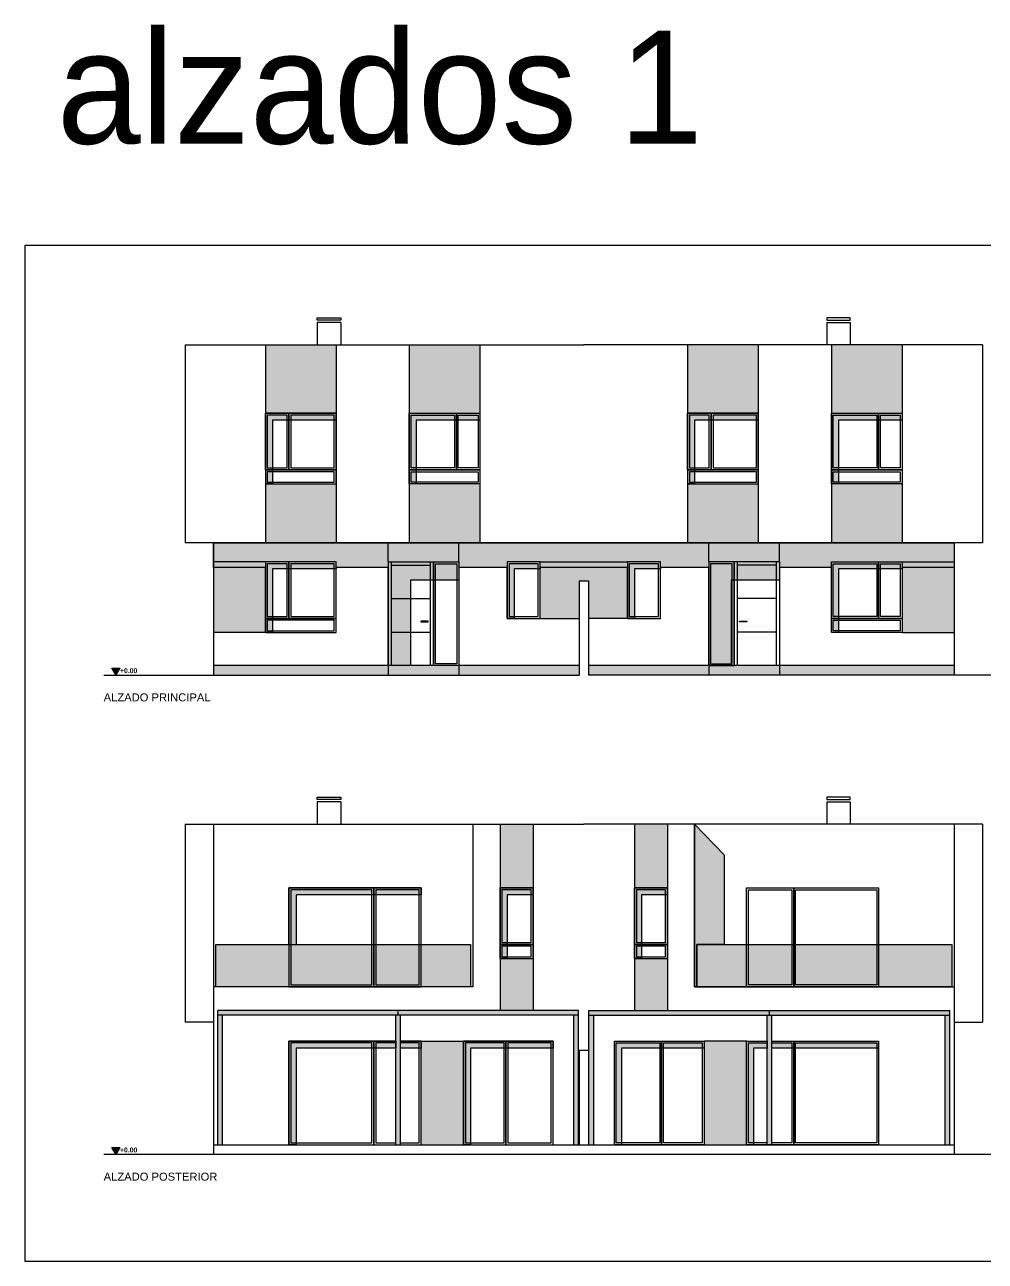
# Model space of a CAD drawing. Header units: millimetres. Extents: x 441156 to 441653, y 4514887 to 4515266.
# Drawn here: x 441501.57 to 441521.94, y 4515196.28 to 4515222.49 of the extents above; entities that cross this region are included whole.
import ezdxf

# ---------------------------------------------------------------- set-up
doc = ezdxf.new("R2010")
doc.units = ezdxf.units.MM
doc.linetypes.add('CONTINUA', pattern=[0])
doc.linetypes.add('RAYITAS', pattern=[0.375, 0.25, -0.125])
for name, color, linetype in [('01_alzado', 5, 'CONTINUA'), ('01_ladrillo', 13, 'Continuous'), ('01_proyeccion', 36, 'RAYITAS'), ('01_seccion', 7, 'CONTINUA'), ('01_sombras', 251, 'Continuous'), ('01_texto cartela', 5, 'Continuous'), ('01_textos', 7, 'Continuous'), ('SOMBRAS2', 250, 'Continuous')]:
    doc.layers.add(name, color=color, linetype=linetype)
doc.layers.add('01_cartela', color=6, linetype='Continuous', plot=False)
doc.styles.add('Century Gothic_6', font='', dxfattribs={"height": 11})
doc.styles.add('Estilo1', font='swissel.ttf')
doc.styles.add('NIEVES3', font='swisseb.ttf')
doc.styles.get('Century Gothic_6').set_extended_font_data('Century Gothic')

msp = doc.modelspace()

# ---------------------------------------------------------------- hatches: boundary and pattern name
at = {"layer": '01_ladrillo', "true_color": 0x7c8692}
h = msp.add_hatch(color=252, dxfattribs=at)
h.dxf.hatch_style = 1
h.paths.add_polyline_path([(441508.175, 4515215.706), (441506.675, 4515215.706), (441506.675, 4515214.256), (441508.175, 4515214.256)])
h = msp.add_hatch(color=252, dxfattribs=at)
h.dxf.hatch_style = 1
h.paths.add_polyline_path([(441511.225, 4515215.706), (441509.725, 4515215.706), (441509.725, 4515214.256), (441511.225, 4515214.256)])
h = msp.add_hatch(color=252, dxfattribs=at)
h.dxf.hatch_style = 1
h.paths.add_polyline_path([(441515.625, 4515215.706), (441517.125, 4515215.706), (441517.125, 4515214.256), (441515.625, 4515214.256)])
h = msp.add_hatch(color=252, dxfattribs=at)
h.dxf.hatch_style = 1
h.paths.add_polyline_path([(441518.675, 4515215.706), (441520.175, 4515215.706), (441520.175, 4515214.256), (441518.675, 4515214.256)])
h = msp.add_hatch(color=252, dxfattribs=at)
h.dxf.hatch_style = 1
h.paths.add_polyline_path([(441508.175, 4515212.756), (441506.675, 4515212.756), (441506.675, 4515211.506), (441508.175, 4515211.506)])
h = msp.add_hatch(color=252, dxfattribs=at)
h.dxf.hatch_style = 1
h.paths.add_polyline_path([(441511.225, 4515212.756), (441509.725, 4515212.756), (441509.725, 4515211.506), (441511.225, 4515211.506)])
h = msp.add_hatch(color=252, dxfattribs=at)
h.dxf.hatch_style = 1
h.paths.add_polyline_path([(441515.625, 4515212.756), (441517.125, 4515212.756), (441517.125, 4515211.506), (441515.625, 4515211.506)])
h = msp.add_hatch(color=252, dxfattribs=at)
h.dxf.hatch_style = 1
h.paths.add_polyline_path([(441518.675, 4515212.756), (441520.175, 4515212.756), (441520.175, 4515211.506), (441518.675, 4515211.506)])
h = msp.add_hatch(color=252, dxfattribs=at)
h.dxf.hatch_style = 1
h.paths.add_polyline_path([(441510.775, 4515211.506), (441509.275, 4515211.506), (441509.275, 4515211.106), (441510.775, 4515211.106)])
h = msp.add_hatch(color=252, dxfattribs=at)
h.dxf.hatch_style = 1
h.paths.add_polyline_path([(441516.075, 4515211.506), (441517.575, 4515211.506), (441517.575, 4515211.106), (441516.075, 4515211.106)])
h = msp.add_hatch(color=252, dxfattribs=at)
h.dxf.hatch_style = 1
h.paths.add_polyline_path([(441506.675, 4515211.106), (441505.575, 4515211.106), (441505.575, 4515209.606), (441506.675, 4515209.606), (441506.675, 4515209.906), (441506.675, 4515209.906)])
h = msp.add_hatch(color=252, dxfattribs=at)
h.dxf.hatch_style = 1
h.paths.add_polyline_path([(441513.325, 4515210.706), (441513.525, 4515210.706), (441513.525, 4515209.906), (441514.35, 4515209.906), (441514.35, 4515211.106), (441512.5, 4515211.106), (441512.5, 4515209.906), (441513.325, 4515209.906)])
h = msp.add_hatch(color=252, dxfattribs=at)
h.dxf.hatch_style = 1
h.paths.add_polyline_path([(441520.175, 4515211.106), (441521.275, 4515211.106), (441521.275, 4515209.606), (441520.175, 4515209.606), (441520.175, 4515209.906), (441520.175, 4515209.906)])
h = msp.add_hatch(color=252, dxfattribs=at)
h.dxf.hatch_style = 1
h.paths.add_polyline_path([(441509.275, 4515208.906), (441505.575, 4515208.906), (441505.575, 4515208.706), (441509.275, 4515208.706)])
h = msp.add_hatch(color=252, dxfattribs=at)
h.dxf.hatch_style = 1
h.paths.add_polyline_path([(441510.775, 4515208.906), (441510.24, 4515208.906), (441509.275, 4515208.906), (441509.275, 4515208.706), (441510.775, 4515208.706)])
h = msp.add_hatch(color=252, dxfattribs=at)
h.dxf.hatch_style = 1
h.paths.add_polyline_path([(441513.325, 4515208.906), (441510.775, 4515208.906), (441510.775, 4515208.706), (441513.325, 4515208.706)])
h = msp.add_hatch(color=252, dxfattribs=at)
h.dxf.hatch_style = 1
h.paths.add_polyline_path([(441516.075, 4515208.906), (441513.525, 4515208.906), (441513.525, 4515208.706), (441516.075, 4515208.706)])
h = msp.add_hatch(color=252, dxfattribs=at)
h.dxf.hatch_style = 1
h.paths.add_polyline_path([(441517.575, 4515208.906), (441516.075, 4515208.906), (441516.075, 4515208.706), (441517.575, 4515208.706)])
h = msp.add_hatch(color=252, dxfattribs=at)
h.dxf.hatch_style = 1
h.paths.add_polyline_path([(441521.275, 4515208.906), (441517.575, 4515208.906), (441517.575, 4515208.706), (441521.275, 4515208.706)])
h = msp.add_hatch(color=252, dxfattribs=at)
h.dxf.hatch_style = 1
h.paths.add_polyline_path([(441512.35, 4515205.544), (441511.65, 4515205.544), (441511.65, 4515204.195), (441512.35, 4515204.195)])
h = msp.add_hatch(color=252, dxfattribs=at)
h.dxf.hatch_style = 1
h.paths.add_polyline_path([(441515.2, 4515205.544), (441514.5, 4515205.544), (441514.5, 4515204.195), (441515.2, 4515204.195)])
h = msp.add_hatch(color=252, dxfattribs=at)
h.dxf.hatch_style = 1
h.paths.add_polyline_path([(441512.35, 4515202.695), (441511.65, 4515202.695), (441511.65, 4515201.595), (441512.35, 4515201.595)])
h = msp.add_hatch(color=252, dxfattribs=at)
h.dxf.hatch_style = 1
h.paths.add_polyline_path([(441515.2, 4515202.695), (441514.5, 4515202.695), (441514.5, 4515201.595), (441515.2, 4515201.595)])
at = {"layer": '01_ladrillo', "true_color": 0x5d656f}
h = msp.add_hatch(color=251, dxfattribs=at)
h.dxf.hatch_style = 1
h.paths.add_polyline_path([(441505.665, 4515201.595), (441509.491, 4515201.595), (441509.491, 4515201.495), (441505.665, 4515201.495)])
h = msp.add_hatch(color=251, dxfattribs=at)
h.dxf.hatch_style = 1
h.paths.add_polyline_path([(441509.491, 4515201.595), (441513.316, 4515201.595), (441513.316, 4515201.495), (441509.491, 4515201.495)])
h = msp.add_hatch(color=251, dxfattribs=at)
h.dxf.hatch_style = 1
h.paths.add_polyline_path([(441517.36, 4515201.595), (441513.535, 4515201.595), (441513.535, 4515201.495), (441517.36, 4515201.495)])
h = msp.add_hatch(color=251, dxfattribs=at)
h.dxf.hatch_style = 1
h.paths.add_polyline_path([(441521.185, 4515201.595), (441517.36, 4515201.595), (441517.36, 4515201.495), (441521.185, 4515201.495)])
h = msp.add_hatch(color=251, dxfattribs=at)
h.dxf.hatch_style = 1
h.paths.add_polyline_path([(441505.665, 4515201.495), (441505.765, 4515201.495), (441505.765, 4515198.745), (441505.665, 4515198.745)])
h = msp.add_hatch(color=251, dxfattribs=at)
h.dxf.hatch_style = 1
h.paths.add_polyline_path([(441509.441, 4515201.495), (441509.541, 4515201.495), (441509.541, 4515198.745), (441509.441, 4515198.745)])
h = msp.add_hatch(color=251, dxfattribs=at)
h.dxf.hatch_style = 1
h.paths.add_polyline_path([(441513.216, 4515201.495), (441513.316, 4515201.495), (441513.316, 4515198.745), (441513.216, 4515198.745)])
h = msp.add_hatch(color=251, dxfattribs=at)
h.dxf.hatch_style = 1
h.paths.add_polyline_path([(441513.635, 4515201.495), (441513.535, 4515201.495), (441513.535, 4515198.745), (441513.635, 4515198.745)])
h = msp.add_hatch(color=251, dxfattribs=at)
h.dxf.hatch_style = 1
h.paths.add_polyline_path([(441517.41, 4515201.495), (441517.31, 4515201.495), (441517.31, 4515198.745), (441517.41, 4515198.745)])
h = msp.add_hatch(color=251, dxfattribs=at)
h.dxf.hatch_style = 1
h.paths.add_polyline_path([(441521.185, 4515201.495), (441521.085, 4515201.495), (441521.085, 4515198.745), (441521.185, 4515198.745)])
at = {"layer": '01_ladrillo', "true_color": 0x7c8692}
h = msp.add_hatch(color=252, dxfattribs=at)
h.dxf.hatch_style = 1
h.paths.add_polyline_path([(441510.875, 4515200.945), (441509.975, 4515200.945), (441509.975, 4515198.745), (441510.875, 4515198.745)])
h = msp.add_hatch(color=252, dxfattribs=at)
h.dxf.hatch_style = 1
h.paths.add_polyline_path([(441515.975, 4515200.945), (441516.875, 4515200.945), (441516.875, 4515198.745), (441515.975, 4515198.745)])
at = {"layer": '01_proyeccion', "linetype": 'CONTINUA', "ltscale": 1.5}
h = msp.add_hatch(color=7, dxfattribs=at)
h.dxf.hatch_style = 1
h.paths.add_polyline_path([(441503.506, 4515208.706), (441503.423, 4515208.849), (441503.589, 4515208.849)])
h = msp.add_hatch(color=7, dxfattribs=at)
h.dxf.hatch_style = 1
h.paths.add_polyline_path([(441503.506, 4515198.545), (441503.423, 4515198.688), (441503.589, 4515198.688)])
at = {"layer": '01_sombras', "linetype": 'CONTINUA', "transparency": 33554687}
h = msp.add_hatch(color=2, dxfattribs=at)
h.dxf.hatch_style = 1
h.paths.add_polyline_path([(441506.675, 4515212.756), (441506.675, 4515214.256), (441508.175, 4515214.256), (441508.175, 4515214.106), (441506.825, 4515214.106), (441506.825, 4515212.756)])
h = msp.add_hatch(color=2, dxfattribs=at)
h.dxf.hatch_style = 1
h.paths.add_polyline_path([(441509.725, 4515212.756), (441509.725, 4515214.256), (441511.225, 4515214.256), (441511.225, 4515214.106), (441509.875, 4515214.106), (441509.875, 4515212.756)])
h = msp.add_hatch(color=2, dxfattribs=at)
h.dxf.hatch_style = 1
h.paths.add_polyline_path([(441515.625, 4515212.756), (441515.625, 4515214.256), (441517.125, 4515214.256), (441517.125, 4515214.106), (441515.775, 4515214.106), (441515.775, 4515212.756)])
h = msp.add_hatch(color=2, dxfattribs=at)
h.dxf.hatch_style = 1
h.paths.add_polyline_path([(441518.675, 4515212.756), (441518.675, 4515214.256), (441520.175, 4515214.256), (441520.175, 4515214.106), (441518.825, 4515214.106), (441518.825, 4515212.756)])
h = msp.add_hatch(color=2, dxfattribs=at)
h.dxf.hatch_style = 1
h.paths.add_polyline_path([(441505.575, 4515210.986), (441505.575, 4515211.506), (441521.275, 4515211.506), (441521.275, 4515210.986), (441520.175, 4515210.986), (441520.175, 4515210.956), (441518.825, 4515210.956), (441518.825, 4515209.606), (441518.675, 4515209.606), (441518.675, 4515210.986), (441517.575, 4515210.986), (441517.575, 4515210.714), (441516.553, 4515210.714), (441516.553, 4515208.906), (441516.075, 4515208.906), (441516.075, 4515210.986), (441515.052, 4515210.986), (441515.052, 4515210.956), (441514.502, 4515210.956), (441514.502, 4515209.906), (441514.352, 4515209.906), (441514.352, 4515210.986), (441512.5, 4515210.986), (441512.5, 4515210.956), (441511.95, 4515210.956), (441511.95, 4515209.906), (441511.8, 4515209.906), (441511.8, 4515210.986), (441510.775, 4515210.986), (441510.775, 4515210.714), (441509.753, 4515210.714), (441509.753, 4515208.906), (441509.275, 4515208.906), (441509.275, 4515210.986), (441508.175, 4515210.986), (441508.175, 4515210.956), (441506.825, 4515210.956), (441506.825, 4515209.606), (441506.675, 4515209.606), (441506.675, 4515210.986)])
at = {"layer": '01_sombras', "transparency": 33554687}
h = msp.add_hatch(color=2, dxfattribs=at)
h.dxf.hatch_style = 1
h.paths.add_polyline_path([(441515.775, 4515205.544), (441516.401, 4515204.893), (441516.401, 4515202.995), (441515.825, 4515202.995), (441515.825, 4515202.095), (441515.775, 4515202.095)])
at = {"layer": '01_sombras', "linetype": 'CONTINUA', "transparency": 33554687}
h = msp.add_hatch(color=2, dxfattribs=at)
h.dxf.hatch_style = 1
h.paths.add_polyline_path([(441507.175, 4515203.003), (441507.325, 4515203.003), (441507.325, 4515204.045), (441509.975, 4515204.045), (441509.975, 4515204.195), (441507.175, 4515204.195)])
at = {"layer": '01_sombras', "transparency": 33554687}
h = msp.add_hatch(color=2, dxfattribs=at)
h.dxf.hatch_style = 1
h.paths.add_polyline_path([(441511.65, 4515202.695), (441511.65, 4515204.195), (441512.35, 4515204.195), (441512.35, 4515204.045), (441511.8, 4515204.045), (441511.8, 4515202.695)])
h = msp.add_hatch(color=2, dxfattribs=at)
h.dxf.hatch_style = 1
h.paths.add_polyline_path([(441514.5, 4515202.695), (441514.5, 4515204.195), (441515.2, 4515204.195), (441515.2, 4515204.045), (441514.65, 4515204.045), (441514.65, 4515202.695)])
h = msp.add_hatch(color=2, dxfattribs=at)
h.dxf.hatch_style = 1
h.paths.add_polyline_path([(441507.175, 4515198.745), (441507.175, 4515200.945), (441509.441, 4515200.945), (441509.441, 4515200.795), (441507.325, 4515200.795), (441507.325, 4515198.745)])
h = msp.add_hatch(color=2, dxfattribs=at)
h.dxf.hatch_style = 1
h.paths.add_polyline_path([(441509.541, 4515200.945), (441509.975, 4515200.945), (441509.975, 4515200.795), (441509.541, 4515200.795)])
at = {"layer": '01_sombras', "linetype": 'CONTINUA', "transparency": 33554687}
h = msp.add_hatch(color=2, dxfattribs=at)
h.dxf.hatch_style = 1
h.paths.add_polyline_path([(441512.775, 4515200.795), (441511.025, 4515200.795), (441511.025, 4515198.745), (441510.875, 4515198.745), (441510.875, 4515200.945), (441512.775, 4515200.945)])
h = msp.add_hatch(color=2, dxfattribs=at)
h.dxf.hatch_style = 1
h.paths.add_polyline_path([(441515.975, 4515200.795), (441514.225, 4515200.795), (441514.225, 4515198.745), (441514.075, 4515198.745), (441514.075, 4515200.945), (441515.975, 4515200.945)])
at = {"layer": '01_sombras', "transparency": 33554687}
h = msp.add_hatch(color=2, dxfattribs=at)
h.dxf.hatch_style = 1
h.paths.add_polyline_path([(441516.875, 4515198.745), (441516.875, 4515200.945), (441517.31, 4515200.945), (441517.31, 4515200.795), (441517.025, 4515200.795), (441517.025, 4515198.745)])
h = msp.add_hatch(color=2, dxfattribs=at)
h.dxf.hatch_style = 1
h.paths.add_polyline_path([(441517.41, 4515200.945), (441519.675, 4515200.945), (441519.675, 4515200.795), (441517.41, 4515200.795)])
at = {"layer": 'SOMBRAS2', "linetype": 'CONTINUA', "transparency": 33554534}
h = msp.add_hatch(color=253, dxfattribs=at)
h.dxf.hatch_style = 1
h.paths.add_polyline_path([(441505.625, 4515202.995), (441511.025, 4515202.995), (441511.025, 4515202.095), (441505.625, 4515202.095)])
h = msp.add_hatch(color=253, dxfattribs=at)
h.dxf.hatch_style = 1
h.paths.add_polyline_path([(441515.825, 4515202.995), (441521.225, 4515202.995), (441521.225, 4515202.095), (441515.825, 4515202.095)])

# ---------------------------------------------------------------- linework, layer by layer
at = {"layer": '01_alzado'}
for p, q in [((441508.275, 4515216.182, 0), (441507.775, 4515216.182, 0)), ((441507.775, 4515216.182, 0), (441507.775, 4515215.706, 0)), ((441508.275, 4515216.182, 0), (441508.275, 4515215.706, 0)), ((441518.575, 4515216.182, 0), (441519.075, 4515216.182, 0)), ((441518.575, 4515216.182, 0), (441518.575, 4515215.706, 0)), ((441519.075, 4515216.182, 0), (441519.075, 4515215.706, 0)), ((441504.975, 4515215.706), (441513.425, 4515215.706, 0)), ((441504.975, 4515215.706, 0), (441504.975, 4515211.506, 0)), ((441506.675, 4515215.706, 0), (441506.675, 4515211.506, 0)), ((441508.175, 4515215.706, 0), (441508.175, 4515211.506, 0)), ((441509.725, 4515215.706, 0), (441509.725, 4515211.506, 0)), ((441511.225, 4515215.706, 0), (441511.225, 4515211.506, 0)), ((441521.875, 4515215.706), (441513.425, 4515215.706, 0)), ((441515.625, 4515215.706, 0), (441515.625, 4515211.506, 0)), ((441517.125, 4515215.706, 0), (441517.125, 4515211.506, 0)), ((441518.675, 4515215.706, 0), (441518.675, 4515211.506, 0)), ((441520.175, 4515215.706, 0), (441520.175, 4515211.506, 0)), ((441521.875, 4515215.706, 0), (441521.875, 4515211.506, 0)), ((441521.875, 4515211.506, 0), (441504.975, 4515211.506, 0)), ((441505.575, 4515211.506, 0), (441505.575, 4515208.706, 0)), ((441509.275, 4515211.106, 0), (441509.275, 4515211.506, 0)), ((441510.775, 4515211.106, 0), (441510.775, 4515211.506, 0)), ((441516.075, 4515211.106, 0), (441516.075, 4515211.506, 0)), ((441517.575, 4515211.106, 0), (441517.575, 4515211.506, 0)), ((441521.275, 4515211.506, 0), (441521.275, 4515208.706, 0)), ((441506.675, 4515211.106, 0), (441505.575, 4515211.106, 0)), ((441509.275, 4515211.106, 0), (441509.275, 4515208.906, 0)), ((441509.275, 4515211.106, 0), (441510.775, 4515211.106, 0)), ((441509.345, 4515211.106, 0), (441510.17, 4515211.106, 0)), ((441509.345, 4515211.106, 0), (441509.345, 4515208.906, 0)), ((441509.345, 4515211.036, 0), (441510.17, 4515211.036, 0)), ((441510.17, 4515211.106, 0), (441510.17, 4515208.906, 0)), ((441510.24, 4515211.106, 0), (441510.24, 4515208.906, 0)), ((441510.775, 4515211.106, 0), (441510.775, 4515208.906, 0)), ((441512.5, 4515211.106, 0), (441514.35, 4515211.106, 0)), ((441516.075, 4515211.106, 0), (441516.075, 4515208.906, 0)), ((441517.575, 4515211.106, 0), (441516.075, 4515211.106, 0)), ((441516.61, 4515211.106, 0), (441516.61, 4515208.906, 0)), ((441517.505, 4515211.106, 0), (441516.68, 4515211.106, 0)), ((441516.68, 4515211.106, 0), (441516.68, 4515208.906, 0)), ((441517.505, 4515211.036, 0), (441516.68, 4515211.036, 0)), ((441517.505, 4515211.106, 0), (441517.505, 4515208.906, 0)), ((441517.575, 4515211.106, 0), (441517.575, 4515208.906, 0)), ((441520.175, 4515211.106, 0), (441521.275, 4515211.106, 0)), ((441509.345, 4515210.326, 0), (441510.17, 4515210.326, 0)), ((441517.505, 4515210.326, 0), (441516.68, 4515210.326, 0)), ((441512.5, 4515209.906, 0), (441513.325, 4515209.906, 0)), ((441514.35, 4515209.906, 0), (441513.525, 4515209.906, 0)), ((441506.825, 4515209.606, 0), (441505.575, 4515209.606, 0)), ((441509.345, 4515209.616, 0), (441510.17, 4515209.616, 0)), ((441517.505, 4515209.616, 0), (441516.68, 4515209.616, 0)), ((441520.175, 4515209.606, 0), (441521.275, 4515209.606, 0)), ((441513.325, 4515208.906, 0), (441505.575, 4515208.906, 0)), ((441509.275, 4515208.906, 0), (441509.275, 4515208.706, 0)), ((441510.775, 4515208.906, 0), (441510.775, 4515208.706, 0)), ((441521.275, 4515208.906, 0), (441513.525, 4515208.906, 0)), ((441516.075, 4515208.906, 0), (441516.075, 4515208.706, 0)), ((441517.575, 4515208.906, 0), (441517.575, 4515208.706, 0)), ((441508.275, 4515206.02, 0), (441507.775, 4515206.02, 0)), ((441507.775, 4515206.02, 0), (441507.775, 4515205.544, 0)), ((441508.275, 4515206.02, 0), (441508.275, 4515205.544, 0)), ((441518.575, 4515206.02, 0), (441519.075, 4515206.02, 0)), ((441518.575, 4515206.02, 0), (441518.575, 4515205.544, 0)), ((441519.075, 4515206.02, 0), (441519.075, 4515205.544, 0)), ((441504.975, 4515205.544, 0), (441513.425, 4515205.544, 0)), ((441504.975, 4515205.544, 0), (441504.975, 4515201.345, 0)), ((441505.575, 4515205.544, 0), (441505.575, 4515198.545, 0)), ((441511.075, 4515205.544, 0), (441511.075, 4515202.095, 0)), ((441511.65, 4515205.544, 0), (441511.65, 4515201.595, 0)), ((441512.35, 4515205.544, 0), (441512.35, 4515201.595, 0)), ((441521.875, 4515205.544, 0), (441513.425, 4515205.544, 0)), ((441514.5, 4515205.544, 0), (441514.5, 4515201.595, 0)), ((441515.2, 4515205.544, 0), (441515.2, 4515201.595, 0)), ((441515.775, 4515205.544, 0), (441515.775, 4515202.095, 0)), ((441521.275, 4515205.544, 0), (441521.275, 4515198.545, 0)), ((441521.875, 4515205.544, 0), (441521.875, 4515201.345, 0)), ((441511.075, 4515202.095, 0), (441505.575, 4515202.095, 0)), ((441515.775, 4515202.095, 0), (441521.275, 4515202.095, 0)), ((441513.316, 4515201.595, 0), (441505.665, 4515201.595, 0)), ((441505.665, 4515198.745, 0), (441505.665, 4515201.595, 0)), ((441509.491, 4515201.495, 0), (441509.491, 4515201.595, 0)), ((441513.316, 4515198.745, 0), (441513.316, 4515201.595, 0)), ((441513.535, 4515201.595, 0), (441521.185, 4515201.595, 0)), ((441513.535, 4515198.745, 0), (441513.535, 4515201.595, 0)), ((441517.36, 4515201.495, 0), (441517.36, 4515201.595, 0)), ((441521.185, 4515198.745, 0), (441521.185, 4515201.595, 0)), ((441505.575, 4515201.345, 0), (441504.975, 4515201.345, 0)), ((441513.316, 4515201.495, 0), (441505.665, 4515201.495, 0)), ((441505.765, 4515198.745, 0), (441505.765, 4515201.495, 0)), ((441509.441, 4515198.745, 0), (441509.441, 4515201.495, 0)), ((441509.541, 4515198.745, 0), (441509.541, 4515201.495, 0)), ((441513.216, 4515198.745, 0), (441513.216, 4515201.495, 0)), ((441513.535, 4515201.495, 0), (441521.185, 4515201.495, 0)), ((441513.635, 4515198.745, 0), (441513.635, 4515201.495, 0)), ((441517.31, 4515198.745, 0), (441517.31, 4515201.495, 0)), ((441517.41, 4515198.745, 0), (441517.41, 4515201.495, 0)), ((441521.085, 4515198.745, 0), (441521.085, 4515201.495, 0)), ((441521.275, 4515201.345, 0), (441521.875, 4515201.345, 0)), ((441509.975, 4515200.945, 0), (441510.875, 4515200.945, 0)), ((441516.875, 4515200.945, 0), (441515.975, 4515200.945, 0)), ((441513.525, 4515200.745, 0), (441513.325, 4515200.745, 0)), ((441513.325, 4515200.745, 0), (441513.325, 4515198.745, 0)), ((441513.525, 4515200.745, 0), (441513.525, 4515198.745, 0)), ((441505.575, 4515198.745, 0), (441521.275, 4515198.745, 0))]:
    msp.add_line(p, q, dxfattribs=at)
at = {"layer": '01_alzado', "elevation": 0}
for points in [[(441507.775, 4515216.28), (441508.275, 4515216.28), (441508.275, 4515216.231), (441507.775, 4515216.231)], [(441519.075, 4515216.28), (441518.575, 4515216.28), (441518.575, 4515216.231), (441519.075, 4515216.231)], [(441510.24, 4515211.106), (441510.775, 4515211.106), (441510.775, 4515208.906), (441510.24, 4515208.906)], [(441516.61, 4515211.106), (441516.075, 4515211.106), (441516.075, 4515208.906), (441516.61, 4515208.906)], [(441510.126, 4515209.833), (441510.126, 4515209.851), (441509.97, 4515209.851), (441509.97, 4515209.833)], [(441516.724, 4515209.833), (441516.724, 4515209.851), (441516.881, 4515209.851), (441516.881, 4515209.833)], [(441507.775, 4515206.118), (441508.275, 4515206.118), (441508.275, 4515206.069), (441507.775, 4515206.069)], [(441519.075, 4515206.118), (441518.575, 4515206.118), (441518.575, 4515206.069), (441519.075, 4515206.069)]]:
    msp.add_lwpolyline(points, close=True, dxfattribs=at)
at = {"layer": '01_alzado', "color": 5, "elevation": 0}
for points in [[(441507.175, 4515214.256), (441506.675, 4515214.256), (441506.675, 4515213.056), (441507.175, 4515213.056)], [(441508.175, 4515214.256), (441507.175, 4515214.256), (441507.175, 4515213.056), (441508.175, 4515213.056)], [(441509.725, 4515214.256), (441510.725, 4515214.256), (441510.725, 4515213.056), (441509.725, 4515213.056)], [(441510.725, 4515214.256), (441511.225, 4515214.256), (441511.225, 4515213.056), (441510.725, 4515213.056)], [(441516.125, 4515214.256), (441515.625, 4515214.256), (441515.625, 4515213.056), (441516.125, 4515213.056)], [(441517.125, 4515214.256), (441516.125, 4515214.256), (441516.125, 4515213.056), (441517.125, 4515213.056)], [(441518.675, 4515214.256), (441519.675, 4515214.256), (441519.675, 4515213.056), (441518.675, 4515213.056)], [(441519.675, 4515214.256), (441520.175, 4515214.256), (441520.175, 4515213.056), (441519.675, 4515213.056)], [(441508.175, 4515213.056), (441506.675, 4515213.056), (441506.675, 4515212.756), (441508.175, 4515212.756)], [(441509.725, 4515213.056), (441511.225, 4515213.056), (441511.225, 4515212.756), (441509.725, 4515212.756)], [(441517.125, 4515213.056), (441515.625, 4515213.056), (441515.625, 4515212.756), (441517.125, 4515212.756)], [(441518.675, 4515213.056), (441520.175, 4515213.056), (441520.175, 4515212.756), (441518.675, 4515212.756)], [(441507.175, 4515211.106), (441506.675, 4515211.106), (441506.675, 4515209.906), (441507.175, 4515209.906)], [(441508.175, 4515211.106), (441507.175, 4515211.106), (441507.175, 4515209.906), (441508.175, 4515209.906)], [(441512.5, 4515211.106), (441511.8, 4515211.106), (441511.8, 4515209.906), (441512.5, 4515209.906)], [(441515.05, 4515211.106), (441514.35, 4515211.106), (441514.35, 4515209.906), (441515.05, 4515209.906)], [(441518.675, 4515211.106), (441519.675, 4515211.106), (441519.675, 4515209.906), (441518.675, 4515209.906)], [(441519.675, 4515211.106), (441520.175, 4515211.106), (441520.175, 4515209.906), (441519.675, 4515209.906)], [(441508.175, 4515209.906), (441506.675, 4515209.906), (441506.675, 4515209.606), (441508.175, 4515209.606)], [(441518.675, 4515209.906), (441520.175, 4515209.906), (441520.175, 4515209.606), (441518.675, 4515209.606)], [(441507.175, 4515204.195), (441507.175, 4515202.095), (441508.975, 4515202.095), (441508.975, 4515204.195)], [(441508.975, 4515204.195), (441508.975, 4515202.095), (441509.975, 4515202.095), (441509.975, 4515204.195)], [(441512.35, 4515204.195), (441511.65, 4515204.195), (441511.65, 4515202.995), (441512.35, 4515202.995)], [(441515.2, 4515204.195), (441514.5, 4515204.195), (441514.5, 4515202.995), (441515.2, 4515202.995)], [(441517.875, 4515204.195), (441517.875, 4515202.095), (441516.875, 4515202.095), (441516.875, 4515204.195)], [(441519.675, 4515204.195), (441519.675, 4515202.095), (441517.875, 4515202.095), (441517.875, 4515204.195)], [(441512.35, 4515202.995), (441511.65, 4515202.995), (441511.65, 4515202.695), (441512.35, 4515202.695)], [(441515.2, 4515202.995), (441514.5, 4515202.995), (441514.5, 4515202.695), (441515.2, 4515202.695)], [(441507.175, 4515200.945), (441507.175, 4515198.745), (441508.975, 4515198.745), (441508.975, 4515200.945)], [(441510.875, 4515200.945), (441510.875, 4515198.745), (441511.775, 4515198.745), (441511.775, 4515200.945)], [(441511.775, 4515200.945), (441511.775, 4515198.745), (441512.775, 4515198.745), (441512.775, 4515200.945)], [(441515.075, 4515200.945), (441515.075, 4515198.745), (441514.075, 4515198.745), (441514.075, 4515200.945)], [(441515.975, 4515200.945), (441515.975, 4515198.745), (441515.075, 4515198.745), (441515.075, 4515200.945)], [(441519.675, 4515200.945), (441519.675, 4515198.745), (441517.875, 4515198.745), (441517.875, 4515200.945)]]:
    msp.add_lwpolyline(points, close=True, dxfattribs=at)
at = {"layer": '01_alzado', "color": 254, "elevation": 0}
for points in [[(441507.135, 4515214.216), (441506.715, 4515214.216), (441506.715, 4515213.096), (441507.135, 4515213.096)], [(441508.135, 4515214.216), (441507.215, 4515214.216), (441507.215, 4515213.096), (441508.135, 4515213.096)], [(441509.765, 4515214.216), (441510.685, 4515214.216), (441510.685, 4515213.096), (441509.765, 4515213.096)], [(441510.765, 4515214.216), (441511.185, 4515214.216), (441511.185, 4515213.096), (441510.765, 4515213.096)], [(441516.085, 4515214.216), (441515.665, 4515214.216), (441515.665, 4515213.096), (441516.085, 4515213.096)], [(441517.085, 4515214.216), (441516.165, 4515214.216), (441516.165, 4515213.096), (441517.085, 4515213.096)], [(441518.715, 4515214.216), (441519.635, 4515214.216), (441519.635, 4515213.096), (441518.715, 4515213.096)], [(441519.715, 4515214.216), (441520.135, 4515214.216), (441520.135, 4515213.096), (441519.715, 4515213.096)], [(441508.135, 4515213.016), (441506.715, 4515213.016), (441506.715, 4515212.796), (441508.135, 4515212.796)], [(441509.765, 4515213.016), (441511.185, 4515213.016), (441511.185, 4515212.796), (441509.765, 4515212.796)], [(441517.085, 4515213.016), (441515.665, 4515213.016), (441515.665, 4515212.796), (441517.085, 4515212.796)], [(441518.715, 4515213.016), (441520.135, 4515213.016), (441520.135, 4515212.796), (441518.715, 4515212.796)], [(441507.135, 4515211.066), (441506.715, 4515211.066), (441506.715, 4515209.946), (441507.135, 4515209.946)], [(441508.135, 4515211.066), (441507.215, 4515211.066), (441507.215, 4515209.946), (441508.135, 4515209.946)], [(441510.28, 4515211.066), (441510.735, 4515211.066), (441510.735, 4515208.946), (441510.28, 4515208.946)], [(441512.46, 4515211.066), (441511.84, 4515211.066), (441511.84, 4515209.946), (441512.46, 4515209.946)], [(441515.01, 4515211.066), (441514.39, 4515211.066), (441514.39, 4515209.946), (441515.01, 4515209.946)], [(441516.57, 4515211.066), (441516.115, 4515211.066), (441516.115, 4515208.946), (441516.57, 4515208.946)], [(441518.715, 4515211.066), (441519.635, 4515211.066), (441519.635, 4515209.946), (441518.715, 4515209.946)], [(441519.715, 4515211.066), (441520.135, 4515211.066), (441520.135, 4515209.946), (441519.715, 4515209.946)], [(441508.135, 4515209.866), (441506.715, 4515209.866), (441506.715, 4515209.646), (441508.135, 4515209.646)], [(441518.715, 4515209.866), (441520.135, 4515209.866), (441520.135, 4515209.646), (441518.715, 4515209.646)], [(441508.935, 4515204.155), (441507.215, 4515204.155), (441507.215, 4515202.135), (441508.935, 4515202.135)], [(441509.935, 4515204.155), (441509.015, 4515204.155), (441509.015, 4515202.135), (441509.935, 4515202.135)], [(441512.31, 4515204.155), (441511.69, 4515204.155), (441511.69, 4515203.035), (441512.31, 4515203.035)], [(441515.16, 4515204.155), (441514.54, 4515204.155), (441514.54, 4515203.035), (441515.16, 4515203.035)], [(441516.915, 4515204.155), (441517.835, 4515204.155), (441517.835, 4515202.135), (441516.915, 4515202.135)], [(441517.915, 4515204.155), (441519.635, 4515204.155), (441519.635, 4515202.135), (441517.915, 4515202.135)], [(441512.31, 4515202.955), (441511.69, 4515202.955), (441511.69, 4515202.735), (441512.31, 4515202.735)], [(441515.16, 4515202.955), (441514.54, 4515202.955), (441514.54, 4515202.735), (441515.16, 4515202.735)], [(441508.935, 4515200.905), (441507.215, 4515200.905), (441507.215, 4515198.785), (441508.935, 4515198.785)], [(441511.735, 4515200.905), (441510.915, 4515200.905), (441510.915, 4515198.785), (441511.735, 4515198.785)], [(441512.735, 4515200.905), (441511.815, 4515200.905), (441511.815, 4515198.785), (441512.735, 4515198.785)], [(441514.115, 4515200.905), (441515.035, 4515200.905), (441515.035, 4515198.785), (441514.115, 4515198.785)], [(441515.115, 4515200.905), (441515.935, 4515200.905), (441515.935, 4515198.785), (441515.115, 4515198.785)], [(441517.915, 4515200.905), (441519.635, 4515200.905), (441519.635, 4515198.785), (441517.915, 4515198.785)]]:
    msp.add_lwpolyline(points, close=True, dxfattribs=at)
at = {"layer": '01_alzado', "color": 2, "linetype": 'CONTINUA', "elevation": 0}
for points in [[(441505.625, 4515202.995), (441511.025, 4515202.995), (441511.025, 4515202.095), (441505.625, 4515202.095)], [(441515.825, 4515202.995), (441521.225, 4515202.995), (441521.225, 4515202.095), (441515.825, 4515202.095)]]:
    msp.add_lwpolyline(points, close=True, dxfattribs=at)
at = {"layer": '01_alzado', "color": 5, "elevation": 0}
for points in [[(441509.441, 4515200.945), (441508.975, 4515200.945), (441508.975, 4515198.745), (441509.975, 4515198.745), (441509.975, 4515200.945), (441509.541, 4515200.945)], [(441517.41, 4515200.945), (441517.875, 4515200.945), (441517.875, 4515198.745), (441516.875, 4515198.745), (441516.875, 4515200.945), (441517.31, 4515200.945)]]:
    msp.add_lwpolyline(points, dxfattribs=at)
at = {"layer": '01_alzado', "color": 254, "elevation": 0}
for points in [[(441509.441, 4515200.905), (441509.015, 4515200.905), (441509.015, 4515198.785), (441509.441, 4515198.785)], [(441509.541, 4515198.785), (441509.935, 4515198.785), (441509.935, 4515200.905), (441509.541, 4515200.905)], [(441517.31, 4515198.785), (441516.915, 4515198.785), (441516.915, 4515200.905), (441517.31, 4515200.905)], [(441517.41, 4515200.905), (441517.835, 4515200.905), (441517.835, 4515198.785), (441517.41, 4515198.785)]]:
    msp.add_lwpolyline(points, dxfattribs=at)
at = {"layer": '01_cartela', "color": 1}
msp.add_lwpolyline([(441501.573, 4515217.813), (441501.573, 4515196.278), (441532.211, 4515196.278), (441532.211, 4515217.813)], close=True, dxfattribs=at)
at = {"layer": '01_proyeccion', "color": 7, "linetype": 'CONTINUA', "ltscale": 1.5, "elevation": 0}
for points in [[(441503.506, 4515208.706), (441503.423, 4515208.849), (441503.589, 4515208.849)], [(441503.506, 4515198.545), (441503.423, 4515198.688), (441503.589, 4515198.688)]]:
    msp.add_lwpolyline(points, close=True, dxfattribs=at)
at = {"layer": '01_seccion'}
for p, q in [((441513.325, 4515210.706, 0), (441513.525, 4515210.706, 0)), ((441513.325, 4515210.706, 0), (441513.325, 4515208.706, 0)), ((441513.525, 4515210.706, 0), (441513.525, 4515208.706, 0)), ((441503.247, 4515208.706, 0), (441513.325, 4515208.706, 0)), ((441523.604, 4515208.706, 0), (441513.525, 4515208.706, 0)), ((441503.247, 4515198.545, 0), (441523.604, 4515198.545, 0))]:
    msp.add_line(p, q, dxfattribs=at)
at = {"layer": '01_sombras', "color": 2, "linetype": 'CONTINUA', "transparency": 33554687, "elevation": 0}
for points in [[(441506.675, 4515213.056), (441506.675, 4515214.256), (441508.175, 4515214.256), (441508.175, 4515214.106), (441506.825, 4515214.106), (441506.825, 4515212.756), (441506.675, 4515212.756)], [(441509.725, 4515213.056), (441509.725, 4515214.256), (441511.225, 4515214.256), (441511.225, 4515214.106), (441509.875, 4515214.106), (441509.875, 4515212.756), (441509.725, 4515212.756)], [(441515.625, 4515213.056), (441515.625, 4515214.256), (441517.125, 4515214.256), (441517.125, 4515214.106), (441515.775, 4515214.106), (441515.775, 4515212.756), (441515.625, 4515212.756)], [(441518.675, 4515213.056), (441518.675, 4515214.256), (441520.175, 4515214.256), (441520.175, 4515214.106), (441518.825, 4515214.106), (441518.825, 4515212.756), (441518.675, 4515212.756)], [(441507.175, 4515202.995), (441507.175, 4515204.195), (441509.975, 4515204.195), (441509.975, 4515204.045), (441507.325, 4515204.045), (441507.325, 4515202.995)]]:
    msp.add_lwpolyline(points, dxfattribs=at)
for points in [[(441505.575, 4515210.986), (441505.575, 4515211.506), (441521.275, 4515211.506), (441521.275, 4515210.986), (441520.175, 4515210.986), (441520.175, 4515210.956), (441518.825, 4515210.956), (441518.825, 4515209.606), (441518.675, 4515209.606), (441518.675, 4515210.986), (441517.575, 4515210.986), (441517.575, 4515210.714), (441516.553, 4515210.714), (441516.553, 4515208.906), (441516.075, 4515208.906), (441516.075, 4515210.986), (441515.052, 4515210.986), (441515.052, 4515210.956), (441514.502, 4515210.956), (441514.502, 4515209.906), (441514.352, 4515209.906), (441514.352, 4515210.986), (441512.5, 4515210.986), (441512.5, 4515210.956), (441511.95, 4515210.956), (441511.95, 4515209.906), (441511.8, 4515209.906), (441511.8, 4515210.986), (441510.775, 4515210.986), (441510.775, 4515210.714), (441509.753, 4515210.714), (441509.753, 4515208.906), (441509.275, 4515208.906), (441509.275, 4515210.986), (441508.175, 4515210.986), (441508.175, 4515210.956), (441506.825, 4515210.956), (441506.825, 4515209.606), (441506.675, 4515209.606), (441506.675, 4515210.986)], [(441515.775, 4515205.544), (441516.401, 4515204.893), (441516.401, 4515202.995), (441515.825, 4515202.995), (441515.825, 4515202.095), (441515.775, 4515202.095)], [(441511.65, 4515202.695), (441511.65, 4515204.195), (441512.35, 4515204.195), (441512.35, 4515204.045), (441511.8, 4515204.045), (441511.8, 4515202.695)], [(441514.5, 4515202.695), (441514.5, 4515204.195), (441515.2, 4515204.195), (441515.2, 4515204.045), (441514.65, 4515204.045), (441514.65, 4515202.695)], [(441507.175, 4515198.745), (441507.175, 4515200.945), (441509.441, 4515200.945), (441509.441, 4515200.795), (441507.325, 4515200.795), (441507.325, 4515198.745)], [(441509.541, 4515200.945), (441509.975, 4515200.945), (441509.975, 4515200.795), (441509.541, 4515200.795)], [(441510.875, 4515198.745), (441510.875, 4515200.945), (441512.775, 4515200.945), (441512.775, 4515200.795), (441511.025, 4515200.795), (441511.025, 4515198.745)], [(441514.075, 4515198.745), (441514.075, 4515200.945), (441515.975, 4515200.945), (441515.975, 4515200.795), (441514.225, 4515200.795), (441514.225, 4515198.745)], [(441516.875, 4515198.745), (441516.875, 4515200.945), (441517.31, 4515200.945), (441517.31, 4515200.795), (441517.025, 4515200.795), (441517.025, 4515198.745)], [(441517.41, 4515200.945), (441519.675, 4515200.945), (441519.675, 4515200.795), (441517.41, 4515200.795)]]:
    msp.add_lwpolyline(points, close=True, dxfattribs=at)

# ---------------------------------------------------------------- texts
at = {"layer": '01_proyeccion', "color": 7, "ltscale": 1.5, "style": 'NIEVES3'}
for p in [(441503.592, 4515208.746, 0), (441503.592, 4515198.585, 0)]:
    msp.add_text('+0.00', height=0.1041, dxfattribs=at).set_placement(p)
at = {"layer": '01_texto cartela', "color": 1, "insert": (441502.253, 4515222.364), "char_height": 2.3929, "width": 27.31448, "attachment_point": 1, "style": 'Century Gothic_6'}
msp.add_mtext('alzados 1', dxfattribs=at)
at = {"layer": '01_textos', "color": 5, "style": 'Estilo1'}
for s, p in [('ALZADO PRINCIPAL', (441503.247, 4515208.147, 0)), ('ALZADO POSTERIOR', (441503.247, 4515197.986, 0))]:
    msp.add_text(s, height=0.16973, dxfattribs=at).set_placement(p)

doc.saveas('drawing.dxf')
